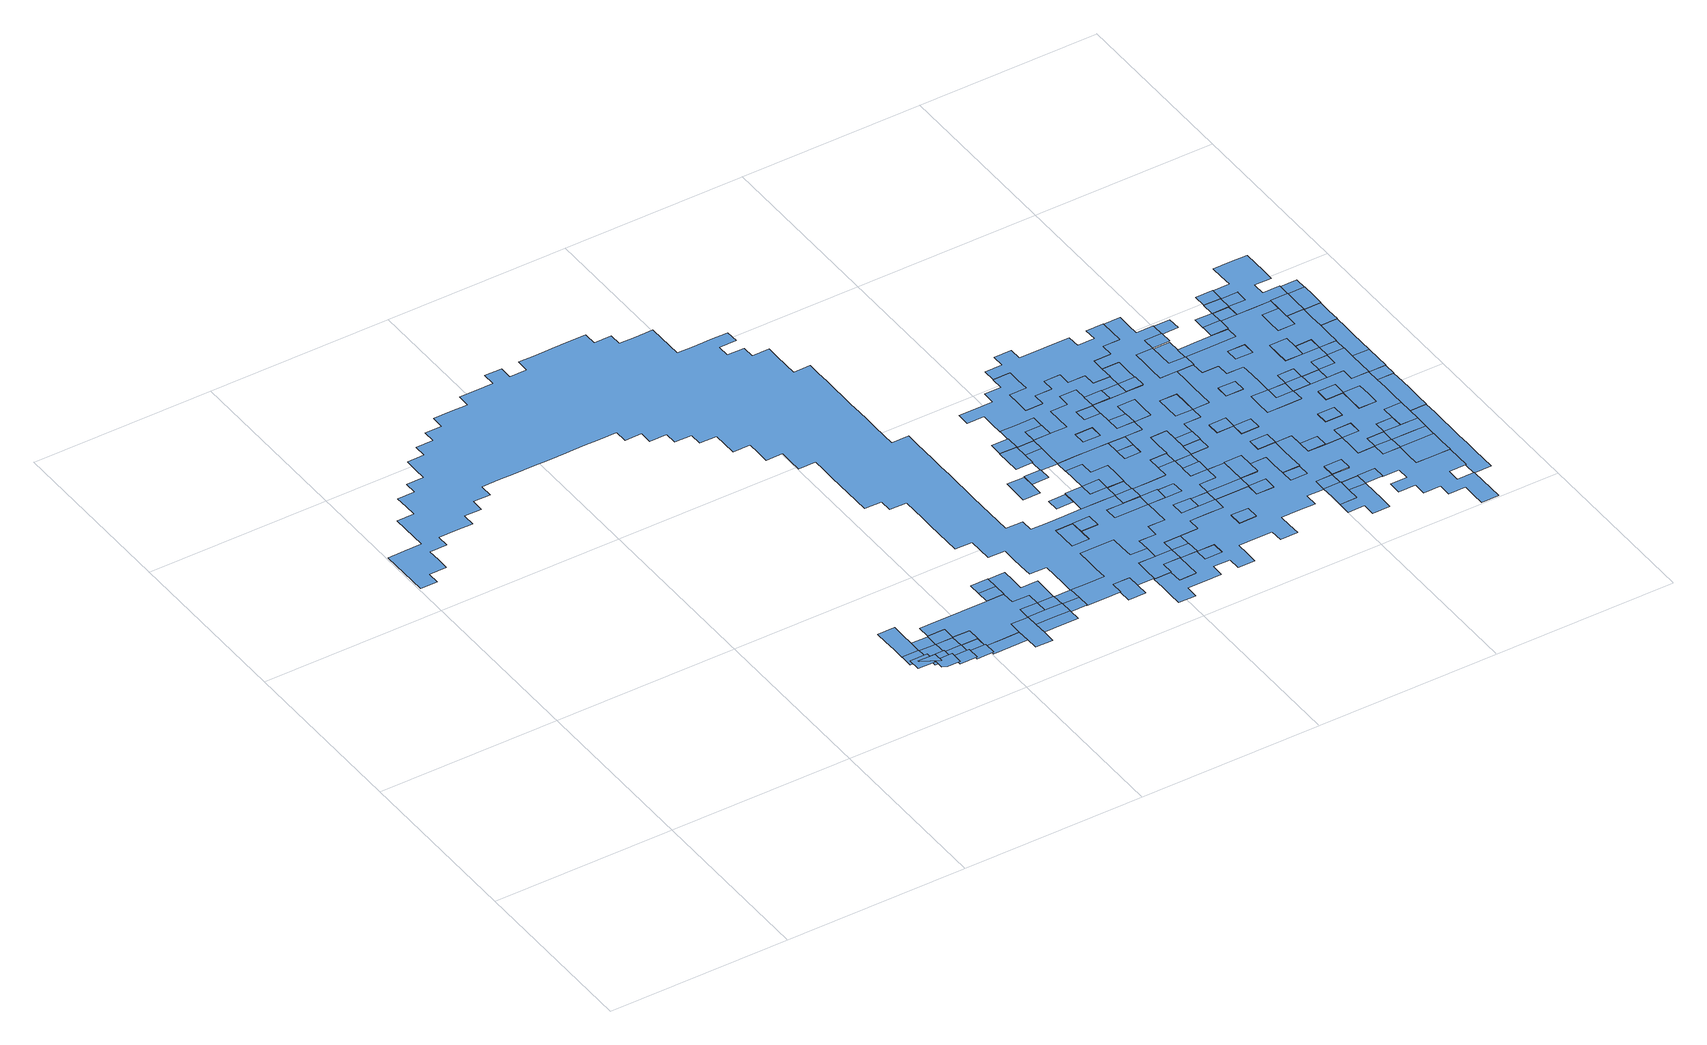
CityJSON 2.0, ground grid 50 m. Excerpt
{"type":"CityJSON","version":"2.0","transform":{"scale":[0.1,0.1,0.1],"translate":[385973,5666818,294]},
"CityObjects":{
"waterbody1":{"type":"WaterBody","attributes":{"Height":"299.1"},"geometry":[{"type":"MultiSurface","lod":"1","boundaries":[[[0,1,2,3]]]}]},
"waterbody2":{"type":"WaterBody","attributes":{"Height":"296.8"},"geometry":[{"type":"MultiSurface","lod":"1","boundaries":[[[4,5,6,7]]]}]},
"waterbody3":{"type":"WaterBody","attributes":{"Height":"295.6"},"geometry":[{"type":"MultiSurface","lod":"1","boundaries":[[[8,9,10,11]]]}]},
"waterbody4":{"type":"WaterBody","attributes":{"Height":"295.5"},"geometry":[{"type":"MultiSurface","lod":"1","boundaries":[[[12,13,14,15,16,17,18,19]]]}]},
"waterbody5":{"type":"WaterBody","attributes":{"Height":"297.2"},"geometry":[{"type":"MultiSurface","lod":"1","boundaries":[[[20,21,22,23,24]]]}]},
"waterbody6":{"type":"WaterBody","attributes":{"Height":"295.8"},"geometry":[{"type":"MultiSurface","lod":"1","boundaries":[[[25,26,27,28]]]}]},
"waterbody7":{"type":"WaterBody","attributes":{"Height":"295.4"},"geometry":[{"type":"MultiSurface","lod":"1","boundaries":[[[29,30,31,32]]]}]},
"waterbody8":{"type":"WaterBody","attributes":{"Height":"295.3"},"geometry":[{"type":"MultiSurface","lod":"1","boundaries":[[[33,34,35,36]]]}]},
"waterbody9":{"type":"WaterBody","attributes":{"Height":"296.4"},"geometry":[{"type":"MultiSurface","lod":"1","boundaries":[[[37,38,39,40]]]}]},
"waterbody10":{"type":"WaterBody","attributes":{"Height":"295.4"},"geometry":[{"type":"MultiSurface","lod":"1","boundaries":[[[31,41,42,43]]]}]},
"waterbody11":{"type":"WaterBody","attributes":{"Height":"295.3"},"geometry":[{"type":"MultiSurface","lod":"1","boundaries":[[[44,45,33,46]]]}]},
"waterbody12":{"type":"WaterBody","attributes":{"Height":"295.4"},"geometry":[{"type":"MultiSurface","lod":"1","boundaries":[[[47,48,49,32]]]}]},
"waterbody13":{"type":"WaterBody","attributes":{"Height":"295.9"},"geometry":[{"type":"MultiSurface","lod":"1","boundaries":[[[50,51,52,53]]]}]},
"waterbody14":{"type":"WaterBody","attributes":{"Height":"295.3"},"geometry":[{"type":"MultiSurface","lod":"1","boundaries":[[[54,55,44,56]]]}]},
"waterbody15":{"type":"WaterBody","attributes":{"Height":"295.4"},"geometry":[{"type":"MultiSurface","lod":"1","boundaries":[[[57,58,47,43]]]}]},
"waterbody16":{"type":"WaterBody","attributes":{"Height":"295.4"},"geometry":[{"type":"MultiSurface","lod":"1","boundaries":[[[59,60,61,62,63,64]]]}]},
"waterbody17":{"type":"WaterBody","attributes":{"Height":"295.2"},"geometry":[{"type":"MultiSurface","lod":"1","boundaries":[[[65,66,67,68,69,70,71,72,73,74,75,76,77,78,79,80,81,82,83,84,85,86,87,88,89,90,91,92,93,94,95,96,97,98,99,100,101,102,103,104,105,106,107,108,109,110,111,112,113,114,115,116,117,118,119,120,121,122,123,124,125,126,127,128,129,130,131,132,133,134,135,136,137,138,139,140,141,142,143,144,145,146,147,148,149,150,151,152,153,154,155,156,157,158,159,160,161,162,163,164,165,166,167,168,169,170,171,172,173,174,175,176,177,178,179,180,181,182,183,184,185,186,187,188,189,190,191,192,193,194,195,196,197,198,199,200,201,202,203,204,205,206,207,208,209,210,211,212,213,214,215,216,217,218,219,220,221,222,223,224,225,226,227,228,229,230,231,232,233,234,235,236,237,238],[239,240,241,242,243,244,245,246]]]}]},
"waterbody18":{"type":"WaterBody","attributes":{"Height":"295.5"},"geometry":[{"type":"MultiSurface","lod":"1","boundaries":[[[247,248,249,250,251,252,253,254,255,256,257,258,259,260,261,262,263,264,265,266]]]}]},
"waterbody19":{"type":"WaterBody","attributes":{"Height":"295.6"},"geometry":[{"type":"MultiSurface","lod":"1","boundaries":[[[267,268,269,270,271,272,273,274]]]}]},
"waterbody20":{"type":"WaterBody","attributes":{"Height":"295.6"},"geometry":[{"type":"MultiSurface","lod":"1","boundaries":[[[275,276,277,278]]]}]},
"waterbody21":{"type":"WaterBody","attributes":{"Height":"295.5"},"geometry":[{"type":"MultiSurface","lod":"1","boundaries":[[[279,280,281,282]]]}]},
"waterbody22":{"type":"WaterBody","attributes":{"Height":"295.6"},"geometry":[{"type":"MultiSurface","lod":"1","boundaries":[[[283,284,285,272]]]}]},
"waterbody23":{"type":"WaterBody","attributes":{"Height":"295.8"},"geometry":[{"type":"MultiSurface","lod":"1","boundaries":[[[286,287,288,289,290,291]]]}]},
"waterbody24":{"type":"WaterBody","attributes":{"Height":"295.7"},"geometry":[{"type":"MultiSurface","lod":"1","boundaries":[[[292,293,294,295,296,297]]]}]},
"waterbody25":{"type":"WaterBody","attributes":{"Height":"295.5"},"geometry":[{"type":"MultiSurface","lod":"1","boundaries":[[[298,299,254,300]]]}]},
"waterbody26":{"type":"WaterBody","attributes":{"Height":"295.4"},"geometry":[{"type":"MultiSurface","lod":"1","boundaries":[[[301,302,303,304,305,306,307,308,309,310,311,312]]]}]},
"waterbody27":{"type":"WaterBody","attributes":{"Height":"295.5"},"geometry":[{"type":"MultiSurface","lod":"1","boundaries":[[[313,314,298,315]]]}]},
"waterbody28":{"type":"WaterBody","attributes":{"Height":"295.4"},"geometry":[{"type":"MultiSurface","lod":"1","boundaries":[[[316,317,306,318]]]}]},
"waterbody29":{"type":"WaterBody","attributes":{"Height":"295.2"},"geometry":[{"type":"MultiSurface","lod":"1","boundaries":[[[319,320,321,322,323,324]]]}]},
"waterbody30":{"type":"WaterBody","attributes":{"Height":"295.3"},"geometry":[{"type":"MultiSurface","lod":"1","boundaries":[[[325,326,327,328,329,330,331,332,333,334,335,336,337,338,339,340,341,342,343,344,345,346]]]}]},
"waterbody31":{"type":"WaterBody","attributes":{"Height":"295.1"},"geometry":[{"type":"MultiSurface","lod":"1","boundaries":[[[347,348,349,350,351,352]]]}]},
"waterbody32":{"type":"WaterBody","attributes":{"Height":"295.3"},"geometry":[{"type":"MultiSurface","lod":"1","boundaries":[[[353,354,355,356]]]}]},
"waterbody33":{"type":"WaterBody","attributes":{"Height":"295.2"},"geometry":[{"type":"MultiSurface","lod":"1","boundaries":[[[357,358,359,360,361,362,363,364]]]}]},
"waterbody34":{"type":"WaterBody","attributes":{"Height":"295.2"},"geometry":[{"type":"MultiSurface","lod":"1","boundaries":[[[365,366,367,368,369,370]]]}]},
"waterbody35":{"type":"WaterBody","attributes":{"Height":"295.1"},"geometry":[{"type":"MultiSurface","lod":"1","boundaries":[[[371,372,373,374,375,376]]]}]},
"waterbody36":{"type":"WaterBody","attributes":{"Height":"295.0"},"geometry":[{"type":"MultiSurface","lod":"1","boundaries":[[[377,378,379,380]]]}]},
"waterbody37":{"type":"WaterBody","attributes":{"Height":"295.4"},"geometry":[{"type":"MultiSurface","lod":"1","boundaries":[[[381,382,383,384]]]}]},
"waterbody38":{"type":"WaterBody","attributes":{"Height":"295.1"},"geometry":[{"type":"MultiSurface","lod":"1","boundaries":[[[385,386,387,376]]]}]},
"waterbody39":{"type":"WaterBody","attributes":{"Height":"295.3"},"geometry":[{"type":"MultiSurface","lod":"1","boundaries":[[[388,389,390,391,392,393]]]}]},
"waterbody40":{"type":"WaterBody","attributes":{"Height":"294.9"},"geometry":[{"type":"MultiSurface","lod":"1","boundaries":[[[394,395,396,397]]]}]},
"waterbody41":{"type":"WaterBody","attributes":{"Height":"295.3"},"geometry":[{"type":"MultiSurface","lod":"1","boundaries":[[[398,399,400,401,402,403,404,405]]]}]},
"waterbody42":{"type":"WaterBody","attributes":{"Height":"295.4"},"geometry":[{"type":"MultiSurface","lod":"1","boundaries":[[[406,407,408,409]]]}]},
"waterbody43":{"type":"WaterBody","attributes":{"Height":"294.9"},"geometry":[{"type":"MultiSurface","lod":"1","boundaries":[[[410,411,412,413]]]}]},
"waterbody44":{"type":"WaterBody","attributes":{"Height":"295.1"},"geometry":[{"type":"MultiSurface","lod":"1","boundaries":[[[414,415,416,417,418,419]]]}]},
"waterbody45":{"type":"WaterBody","attributes":{"Height":"295.2"},"geometry":[{"type":"MultiSurface","lod":"1","boundaries":[[[420,421,422,423,424,425]]]}]},
"waterbody46":{"type":"WaterBody","attributes":{"Height":"295.4"},"geometry":[{"type":"MultiSurface","lod":"1","boundaries":[[[426,427,428,429]]]}]},
"waterbody47":{"type":"WaterBody","attributes":{"Height":"295.1"},"geometry":[{"type":"MultiSurface","lod":"1","boundaries":[[[430,431,432,433]]]}]},
"waterbody48":{"type":"WaterBody","attributes":{"Height":"295.3"},"geometry":[{"type":"MultiSurface","lod":"1","boundaries":[[[434,435,402,436]]]}]},
"waterbody49":{"type":"WaterBody","attributes":{"Height":"295.3"},"geometry":[{"type":"MultiSurface","lod":"1","boundaries":[[[437,403,438,439,440,441,442,443,444,405]]]}]},
"waterbody50":{"type":"WaterBody","attributes":{"Height":"295.1"},"geometry":[{"type":"MultiSurface","lod":"1","boundaries":[[[445,446,447,448]]]}]},
"waterbody51":{"type":"WaterBody","attributes":{"Height":"295.3"},"geometry":[{"type":"MultiSurface","lod":"1","boundaries":[[[449,450,451,452,453,454,455,393]]]}]},
"waterbody52":{"type":"WaterBody","attributes":{"Height":"295.2"},"geometry":[{"type":"MultiSurface","lod":"1","boundaries":[[[456,457,458,163]]]}]},
"waterbody53":{"type":"WaterBody","attributes":{"Height":"295.1"},"geometry":[{"type":"MultiSurface","lod":"1","boundaries":[[[459,460,461,462,463,464,465,387,466,467,468,469,470,471,472,473,474,475,476,477,478,479,480,481,482,483,484,485,486,445,414,487,488,489,490,419]]]}]},
"waterbody54":{"type":"WaterBody","attributes":{"Height":"295.4"},"geometry":[{"type":"MultiSurface","lod":"1","boundaries":[[[491,492,493,494]]]}]},
"waterbody55":{"type":"WaterBody","attributes":{"Height":"295.2"},"geometry":[{"type":"MultiSurface","lod":"1","boundaries":[[[495,496,497,498]]]}]},
"waterbody56":{"type":"WaterBody","attributes":{"Height":"295.0"},"geometry":[{"type":"MultiSurface","lod":"1","boundaries":[[[499,500,501,502]]]}]},
"waterbody57":{"type":"WaterBody","attributes":{"Height":"295.0"},"geometry":[{"type":"MultiSurface","lod":"1","boundaries":[[[503,504,505,506]]]}]},
"waterbody58":{"type":"WaterBody","attributes":{"Height":"295.2"},"geometry":[{"type":"MultiSurface","lod":"1","boundaries":[[[507,508,509,510]]]}]},
"waterbody59":{"type":"WaterBody","attributes":{"Height":"295.1"},"geometry":[{"type":"MultiSurface","lod":"1","boundaries":[[[511,512,513,514]]]}]},
"waterbody60":{"type":"WaterBody","attributes":{"Height":"295.3"},"geometry":[{"type":"MultiSurface","lod":"1","boundaries":[[[515,516,517,518,519,520,521,522,523,524,525,526,527,528,449,529,530,531,532,533,534,535,536,537],[538,539,540,541]]]}]},
"waterbody61":{"type":"WaterBody","attributes":{"Height":"295.0"},"geometry":[{"type":"MultiSurface","lod":"1","boundaries":[[[542,543,544,545]]]}]},
"waterbody62":{"type":"WaterBody","attributes":{"Height":"295.1"},"geometry":[{"type":"MultiSurface","lod":"1","boundaries":[[[546,547,548,549]]]}]},
"waterbody63":{"type":"WaterBody","attributes":{"Height":"295.2"},"geometry":[{"type":"MultiSurface","lod":"1","boundaries":[[[550,551,552,553,554,555,556,557,558,559,560,561,562,563,564,565,566,567,568,569,570,571,572,573,574,575,576,577,578,579,580,581,582,583,584,585,586,587]]]}]},
"waterbody64":{"type":"WaterBody","attributes":{"Height":"295.0"},"geometry":[{"type":"MultiSurface","lod":"1","boundaries":[[[588,589,590,591]]]}]},
"waterbody65":{"type":"WaterBody","attributes":{"Height":"295.1"},"geometry":[{"type":"MultiSurface","lod":"1","boundaries":[[[592,593,594,595,477,472]]]}]},
"waterbody66":{"type":"WaterBody","attributes":{"Height":"295.1"},"geometry":[{"type":"MultiSurface","lod":"1","boundaries":[[[596,597,598,599]]]}]},
"waterbody67":{"type":"WaterBody","attributes":{"Height":"295.2"},"geometry":[{"type":"MultiSurface","lod":"1","boundaries":[[[600,601,602,603]]]}]},
"waterbody68":{"type":"WaterBody","attributes":{"Height":"295.0"},"geometry":[{"type":"MultiSurface","lod":"1","boundaries":[[[604,605,606,607,608,503,609,610]]]}]},
"waterbody69":{"type":"WaterBody","attributes":{"Height":"295.0"},"geometry":[{"type":"MultiSurface","lod":"1","boundaries":[[[611,612,588,613]]]}]},
"waterbody70":{"type":"WaterBody","attributes":{"Height":"295.4"},"geometry":[{"type":"MultiSurface","lod":"1","boundaries":[[[614,615,616,617]]]}]},
"waterbody71":{"type":"WaterBody","attributes":{"Height":"295.1"},"geometry":[{"type":"MultiSurface","lod":"1","boundaries":[[[618,619,620,621,622,623,483,624]]]}]},
"waterbody72":{"type":"WaterBody","attributes":{"Height":"295.0"},"geometry":[{"type":"MultiSurface","lod":"1","boundaries":[[[625,626,627,628,629,630,631,632,633,634,635,636,637,638,639,640,641,642,643,644,645,646,647,648,649,650,651,652,653,654,655,656,657,658,659,660,661,662,663,664,665,666,667,668,669,670,671,672,673,674,675,676,677,678,679,680,681,682,683,684,685,686,687,688,689,690,691,692,693,694,695,696,697,698,699,700,701,702,703,610,704,705,506,706,707,708,709,710,711,712],[713,714,715,655],[716,717,718,712],[719,720,721,704],[722,723,724,725]]]}]},
"waterbody73":{"type":"WaterBody","attributes":{"Height":"295.1"},"geometry":[{"type":"MultiSurface","lod":"1","boundaries":[[[726,727,593,728]]]}]},
"waterbody74":{"type":"WaterBody","attributes":{"Height":"295.4"},"geometry":[{"type":"MultiSurface","lod":"1","boundaries":[[[729,730,731,732]]]}]},
"waterbody75":{"type":"WaterBody","attributes":{"Height":"295.2"},"geometry":[{"type":"MultiSurface","lod":"1","boundaries":[[[733,734,735,736,737,738,739,740,741,742,743,744,745,746,747,748,749,750,751,752,753,754,755,756,757,758,759,760,761,762,763,764,765,766,425,767,768,769,770,771,772,773,774,775,776,777,778,779,780,781,782,783,784,785,786,787,788,789,790,791,792,793,794,795,796,797,798,799],[800,801,802,803,804,786]]]}]},
"waterbody76":{"type":"WaterBody","attributes":{"Height":"295.2"},"geometry":[{"type":"MultiSurface","lod":"1","boundaries":[[[805,806,807,808]]]}]},
"waterbody77":{"type":"WaterBody","attributes":{"Height":"295.3"},"geometry":[{"type":"MultiSurface","lod":"1","boundaries":[[[809,810,811,812,813,537]]]}]},
"waterbody78":{"type":"WaterBody","attributes":{"Height":"295.3"},"geometry":[{"type":"MultiSurface","lod":"1","boundaries":[[[814,815,816,817]]]}]},
"waterbody79":{"type":"WaterBody","attributes":{"Height":"295.2"},"geometry":[{"type":"MultiSurface","lod":"1","boundaries":[[[818,819,820,821,822,823]]]}]},
"waterbody80":{"type":"WaterBody","attributes":{"Height":"295.3"},"geometry":[{"type":"MultiSurface","lod":"1","boundaries":[[[824,825,826,827,828,829,830,831,832,833,834,835,836,837,838,839,840,841,842,843,844,845,846,847,848,849,850,851,852,853,854,855,856,857]]]}]},
"waterbody81":{"type":"WaterBody","attributes":{"Height":"295.3"},"geometry":[{"type":"MultiSurface","lod":"1","boundaries":[[[858,859,860,861]]]}]},
"waterbody82":{"type":"WaterBody","attributes":{"Height":"294.9"},"geometry":[{"type":"MultiSurface","lod":"1","boundaries":[[[862,863,864,865]]]}]},
"waterbody83":{"type":"WaterBody","attributes":{"Height":"295.4"},"geometry":[{"type":"MultiSurface","lod":"1","boundaries":[[[866,867,868,869]]]}]},
"waterbody84":{"type":"WaterBody","attributes":{"Height":"295.1"},"geometry":[{"type":"MultiSurface","lod":"1","boundaries":[[[870,871,872,873,874,875]]]}]},
"waterbody85":{"type":"WaterBody","attributes":{"Height":"295.1"},"geometry":[{"type":"MultiSurface","lod":"1","boundaries":[[[876,877,878,879,880,881]]]}]},
"waterbody86":{"type":"WaterBody","attributes":{"Height":"295.0"},"geometry":[{"type":"MultiSurface","lod":"1","boundaries":[[[882,883,884,885,886,887,888,889,890,891]]]}]},
"waterbody87":{"type":"WaterBody","attributes":{"Height":"295.1"},"geometry":[{"type":"MultiSurface","lod":"1","boundaries":[[[892,893,894,895,896,897]]]}]},
"waterbody88":{"type":"WaterBody","attributes":{"Height":"295.2"},"geometry":[{"type":"MultiSurface","lod":"1","boundaries":[[[898,899,900,901]]]}]},
"waterbody89":{"type":"WaterBody","attributes":{"Height":"294.9"},"geometry":[{"type":"MultiSurface","lod":"1","boundaries":[[[902,903,904,905]]]}]},
"waterbody90":{"type":"WaterBody","attributes":{"Height":"295.2"},"geometry":[{"type":"MultiSurface","lod":"1","boundaries":[[[906,907,908,909]]]}]},
"waterbody91":{"type":"WaterBody","attributes":{"Height":"295.2"},"geometry":[{"type":"MultiSurface","lod":"1","boundaries":[[[910,911,898,912]]]}]},
"waterbody92":{"type":"WaterBody","attributes":{"Height":"294.9"},"geometry":[{"type":"MultiSurface","lod":"1","boundaries":[[[913,914,902,915]]]}]},
"waterbody93":{"type":"WaterBody","attributes":{"Height":"295.2"},"geometry":[{"type":"MultiSurface","lod":"1","boundaries":[[[916,917,918,919]]]}]},
"waterbody94":{"type":"WaterBody","attributes":{"Height":"295.1"},"geometry":[{"type":"MultiSurface","lod":"1","boundaries":[[[920,921,922,923]]]}]},
"waterbody95":{"type":"WaterBody","attributes":{"Height":"295.2"},"geometry":[{"type":"MultiSurface","lod":"1","boundaries":[[[924,925,926,927]]]}]},
"waterbody96":{"type":"WaterBody","attributes":{"Height":"295.3"},"geometry":[{"type":"MultiSurface","lod":"1","boundaries":[[[928,929,930,931,932,933,934,935,936,937]]]}]},
"waterbody97":{"type":"WaterBody","attributes":{"Height":"295.2"},"geometry":[{"type":"MultiSurface","lod":"1","boundaries":[[[938,939,940,941]]]}]},
"waterbody98":{"type":"WaterBody","attributes":{"Height":"295.0"},"geometry":[{"type":"MultiSurface","lod":"1","boundaries":[[[942,943,944,945,946,947]]]}]},
"waterbody99":{"type":"WaterBody","attributes":{"Height":"295.1"},"geometry":[{"type":"MultiSurface","lod":"1","boundaries":[[[948,949,950,951,952,953,954,955,956,957,958,959,960,961,962,963,964,965,966,967,968,969,970,971,972,973,974,975,976,977,978,979,980,981,982,983,881,984,985,986,987,988,624,989,480,990,991,992,993,994,995,996,997,998,999,1000,1001,1002,1003,1004],[1005,1006,1007,1008],[1009,1010,1011,1012],[1013,1014,1015,1004],[1016,1017,1018,999],[1019,1020,1021,1022],[1023,1024,1025,1008],[1026,1027,1028,1029],[1030,1031,1032,1033,1034,1012]]]}]},
"waterbody100":{"type":"WaterBody","attributes":{"Height":"295.4"},"geometry":[{"type":"MultiSurface","lod":"1","boundaries":[[[1035,1036,1037,1038]]]}]},
"waterbody101":{"type":"WaterBody","attributes":{"Height":"295.2"},"geometry":[{"type":"MultiSurface","lod":"1","boundaries":[[[1039,1040,1041,1042,1043,1044,1045,1046]]]}]},
"waterbody102":{"type":"WaterBody","attributes":{"Height":"295.0"},"geometry":[{"type":"MultiSurface","lod":"1","boundaries":[[[1047,1048,1049,688]]]}]},
"waterbody103":{"type":"WaterBody","attributes":{"Height":"295.1"},"geometry":[{"type":"MultiSurface","lod":"1","boundaries":[[[1050,965,1051,971]]]}]},
"waterbody104":{"type":"WaterBody","attributes":{"Height":"295.1"},"geometry":[{"type":"MultiSurface","lod":"1","boundaries":[[[1052,950,1053,1054]]]}]},
"waterbody105":{"type":"WaterBody","attributes":{"Height":"295.2"},"geometry":[{"type":"MultiSurface","lod":"1","boundaries":[[[1055,1056,1057,1058]]]}]},
"waterbody106":{"type":"WaterBody","attributes":{"Height":"295.1"},"geometry":[{"type":"MultiSurface","lod":"1","boundaries":[[[1059,1060,1061,1062]]]}]},
"waterbody107":{"type":"WaterBody","attributes":{"Height":"295.0"},"geometry":[{"type":"MultiSurface","lod":"1","boundaries":[[[1063,685,1064,1065]]]}]},
"waterbody108":{"type":"WaterBody","attributes":{"Height":"295.1"},"geometry":[{"type":"MultiSurface","lod":"1","boundaries":[[[1066,1067,1068,1069,1070,1071,1072,1073]]]}]},
"waterbody109":{"type":"WaterBody","attributes":{"Height":"295.2"},"geometry":[{"type":"MultiSurface","lod":"1","boundaries":[[[1074,1075,1076,1046]]]}]},
"waterbody110":{"type":"WaterBody","attributes":{"Height":"295.1"},"geometry":[{"type":"MultiSurface","lod":"1","boundaries":[[[1077,1078,1079,1080]]]}]},
"waterbody111":{"type":"WaterBody","attributes":{"Height":"295.1"},"geometry":[{"type":"MultiSurface","lod":"1","boundaries":[[[1081,1082,1083,1084,1085,1086,1054,1087]]]}]},
"waterbody112":{"type":"WaterBody","attributes":{"Height":"295.1"},"geometry":[{"type":"MultiSurface","lod":"1","boundaries":[[[1088,1089,1090,1051]]]}]},
"waterbody113":{"type":"WaterBody","attributes":{"Height":"295.0"},"geometry":[{"type":"MultiSurface","lod":"1","boundaries":[[[1091,1092,1093,1065]]]}]},
"waterbody114":{"type":"WaterBody","attributes":{"Height":"295.0"},"geometry":[{"type":"MultiSurface","lod":"1","boundaries":[[[1094,1095,1096,1064,683,1097]]]}]},
"waterbody115":{"type":"WaterBody","attributes":{"Height":"295.3"},"geometry":[{"type":"MultiSurface","lod":"1","boundaries":[[[1098,1099,1100,1101]]]}]},
"waterbody116":{"type":"WaterBody","attributes":{"Height":"295.1"},"geometry":[{"type":"MultiSurface","lod":"1","boundaries":[[[1102,1103,1104,952,1052,1105]]]}]},
"waterbody117":{"type":"WaterBody","attributes":{"Height":"295.4"},"geometry":[{"type":"MultiSurface","lod":"1","boundaries":[[[1106,1107,1108,1109]]]}]},
"waterbody118":{"type":"WaterBody","attributes":{"Height":"295.3"},"geometry":[{"type":"MultiSurface","lod":"1","boundaries":[[[1110,1111,1112,1113]]]}]},
"waterbody119":{"type":"WaterBody","attributes":{"Height":"295.2"},"geometry":[{"type":"MultiSurface","lod":"1","boundaries":[[[1114,1115,1116,1117,1118,1119,1120,1121,1122,1123,1124,1125,1126,1127,1128,1129,1130,1131,1132,1133,1134,1135,1136,1137,1138,1139,1140,1040,1076,1141,1142,1075,1143,1144,1145,1146],[1147,1148,1149,1150],[1151,1152,1153,1154,1155,1156,1157,1146]]]}]},
"waterbody120":{"type":"WaterBody","attributes":{"Height":"295.0"},"geometry":[{"type":"MultiSurface","lod":"1","boundaries":[[[1158,1159,1160,1161]]]}]},
"waterbody121":{"type":"WaterBody","attributes":{"Height":"295.2"},"geometry":[{"type":"MultiSurface","lod":"1","boundaries":[[[1162,1163,1164,1165,1166,1167]]]}]},
"waterbody122":{"type":"WaterBody","attributes":{"Height":"295.2"},"geometry":[{"type":"MultiSurface","lod":"1","boundaries":[[[1168,1169,1170,1171,1172,1173]]]}]},
"waterbody123":{"type":"WaterBody","attributes":{"Height":"294.8"},"geometry":[{"type":"MultiSurface","lod":"1","boundaries":[[[1174,1175,1176,1177,1178,1179,1180,1181,1182,1183,1184,1185,1186,1187,1188,1189,1190,1191]]]}]},
"waterbody124":{"type":"WaterBody","attributes":{"Height":"295.3"},"geometry":[{"type":"MultiSurface","lod":"1","boundaries":[[[1192,1193,1194,1195,1196,1197]]]}]},
"waterbody125":{"type":"WaterBody","attributes":{"Height":"295.1"},"geometry":[{"type":"MultiSurface","lod":"1","boundaries":[[[1198,1199,1200,1201]]]}]},
"waterbody126":{"type":"WaterBody","attributes":{"Height":"295.3"},"geometry":[{"type":"MultiSurface","lod":"1","boundaries":[[[1202,1203,1204,1113]]]}]},
"waterbody127":{"type":"WaterBody","attributes":{"Height":"295.1"},"geometry":[{"type":"MultiSurface","lod":"1","boundaries":[[[1205,1206,1207,1208]]]}]},
"waterbody128":{"type":"WaterBody","attributes":{"Height":"295.4"},"geometry":[{"type":"MultiSurface","lod":"1","boundaries":[[[1209,1210,1211,1212]]]}]},
"waterbody129":{"type":"WaterBody","attributes":{"Height":"295.2"},"geometry":[{"type":"MultiSurface","lod":"1","boundaries":[[[1143,1213,1214,1215,1216,1217,1218,1219,1145,1220]]]}]},
"waterbody130":{"type":"WaterBody","attributes":{"Height":"295.1"},"geometry":[{"type":"MultiSurface","lod":"1","boundaries":[[[1221,1222,1223,1224]]]}]},
"waterbody131":{"type":"WaterBody","attributes":{"Height":"294.9"},"geometry":[{"type":"MultiSurface","lod":"1","boundaries":[[[1225,1226,1227,1228,1229,1230,1231,1232,1233,1234]]]}]},
"waterbody132":{"type":"WaterBody","attributes":{"Height":"295.2"},"geometry":[{"type":"MultiSurface","lod":"1","boundaries":[[[1235,1236,1237,1238]]]}]},
"waterbody133":{"type":"WaterBody","attributes":{"Height":"295.3"},"geometry":[{"type":"MultiSurface","lod":"1","boundaries":[[[1239,1240,1241,1242,1243,1244]]]}]},
"waterbody134":{"type":"WaterBody","attributes":{"Height":"295.1"},"geometry":[{"type":"MultiSurface","lod":"1","boundaries":[[[1245,1246,1221,1208]]]}]},
"waterbody135":{"type":"WaterBody","attributes":{"Height":"295.0"},"geometry":[{"type":"MultiSurface","lod":"1","boundaries":[[[1247,1248,1249,1250]]]}]},
"waterbody136":{"type":"WaterBody","attributes":{"Height":"295.1"},"geometry":[{"type":"MultiSurface","lod":"1","boundaries":[[[1251,1252,1253,1254,1255,960]]]}]},
"waterbody137":{"type":"WaterBody","attributes":{"Height":"295.3"},"geometry":[{"type":"MultiSurface","lod":"1","boundaries":[[[1256,1257,1258,1259,1260,1261,1262,1263,1264,1265,1266,1267,1268,1269,1270,1271,1203,1272,1273,1202]]]}]},
"waterbody138":{"type":"WaterBody","attributes":{"Height":"295.0"},"geometry":[{"type":"MultiSurface","lod":"1","boundaries":[[[1274,1275,1276,1277,1278,1279,1280,1281,1282,1283]]]}]},
"waterbody139":{"type":"WaterBody","attributes":{"Height":"295.4"},"geometry":[{"type":"MultiSurface","lod":"1","boundaries":[[[1284,1285,1286,1287,1288,1289]]]}]},
"waterbody140":{"type":"WaterBody","attributes":{"Height":"295.1"},"geometry":[{"type":"MultiSurface","lod":"1","boundaries":[[[1290,1291,1292,1293,1294,1295]]]}]},
"waterbody141":{"type":"WaterBody","attributes":{"Height":"295.3"},"geometry":[{"type":"MultiSurface","lod":"1","boundaries":[[[1296,1297,1298,1299,1259,1300]]]}]},
"waterbody142":{"type":"WaterBody","attributes":{"Height":"295.1"},"geometry":[{"type":"MultiSurface","lod":"1","boundaries":[[[1301,1302,1303,1304]]]}]}
},
"vertices":[
[858,149,51],[858,178,51],[811,178,51],[811,175,51],
[858,178,28],[858,213,28],[811,213,28],[811,178,28],
[858,213,16],[858,248,16],[811,248,16],[811,213,16],
[811,248,15],[858,248,15],[858,284,15],[858,319,15],[858,354,15],[811,354,15],[811,319,15],[811,284,15],
[906,143,32],[906,178,32],[858,178,32],[858,149,32],[871,143,32],
[906,178,18],[906,213,18],[858,213,18],[858,178,18],
[858,248,14],[858,213,14],[906,213,14],[906,248,14],
[906,248,13],[906,284,13],[858,284,13],[858,248,13],
[954,143,24],[954,178,24],[906,178,24],[906,143,24],
[906,178,14],[954,178,14],[954,213,14],
[954,213,13],[954,248,13],[906,213,13],
[954,248,14],[954,284,14],[906,284,14],
[1001,143,19],[1001,178,19],[954,178,19],[954,143,19],
[1001,178,13],[1001,213,13],[954,178,13],
[1001,213,14],[1001,248,14],
[1096,143,14],[1096,178,14],[1049,178,14],[1001,178,14],[1001,143,14],[1049,143,14],
[240,1516,12],[240,1480,12],[240,1445,12],[192,1445,12],[192,1410,12],[144,1410,12],[144,1375,12],[144,1340,12],[97,1340,12],[97,1304,12],[97,1269,12],[97,1234,12],[49,1234,12],[2,1234,12],[2,1199,12],[2,1164,12],[2,1128,12],[2,1093,12],[49,1093,12],[49,1128,12],[97,1128,12],[97,1164,12],[97,1199,12],[144,1199,12],[144,1234,12],[192,1234,12],[240,1234,12],[240,1269,12],[287,1269,12],[287,1304,12],[335,1304,12],[335,1340,12],[382,1340,12],[430,1340,12],[478,1340,12],[525,1340,12],[573,1340,12],[620,1340,12],[668,1340,12],[716,1340,12],[716,1304,12],[763,1304,12],[763,1269,12],[811,1269,12],[811,1234,12],[858,1234,12],[858,1199,12],[906,1199,12],[906,1164,12],[906,1128,12],[954,1128,12],[954,1093,12],[954,1058,12],[1001,1058,12],[1001,1023,12],[1001,988,12],[1049,988,12],[1049,952,12],[1049,917,12],[1049,882,12],[1049,847,12],[1049,812,12],[1049,776,12],[1096,776,12],[1096,741,12],[1144,741,12],[1144,706,12],[1144,671,12],[1144,636,12],[1144,600,12],[1144,565,12],[1144,530,12],[1192,530,12],[1192,495,12],[1192,460,12],[1239,460,12],[1239,424,12],[1239,389,12],[1239,354,12],[1287,354,12],[1287,319,12],[1287,284,12],[1287,248,12],[1334,248,12],[1382,248,12],[1382,284,12],[1382,319,12],[1382,354,12],[1430,354,12],[1477,354,12],[1477,319,12],[1477,284,12],[1525,284,12],[1525,319,12],[1572,319,12],[1572,354,12],[1620,354,12],[1620,389,12],[1620,424,12],[1572,424,12],[1525,424,12],[1525,460,12],[1572,460,12],[1572,495,12],[1525,495,12],[1477,495,12],[1430,495,12],[1382,495,12],[1334,495,12],[1334,530,12],[1287,530,12],[1287,565,12],[1287,600,12],[1287,636,12],[1287,671,12],[1287,706,12],[1287,741,12],[1287,776,12],[1287,812,12],[1287,847,12],[1287,882,12],[1287,917,12],[1287,952,12],[1239,952,12],[1239,988,12],[1239,1023,12],[1239,1058,12],[1239,1093,12],[1239,1128,12],[1239,1164,12],[1239,1199,12],[1239,1234,12],[1239,1269,12],[1239,1304,12],[1192,1304,12],[1192,1340,12],[1192,1375,12],[1192,1410,12],[1144,1410,12],[1144,1445,12],[1096,1445,12],[1096,1480,12],[1144,1480,12],[1144,1516,12],[1096,1516,12],[1049,1516,12],[1001,1516,12],[1001,1551,12],[1001,1586,12],[1001,1621,12],[954,1621,12],[906,1621,12],[906,1656,12],[858,1656,12],[858,1692,12],[811,1692,12],[763,1692,12],[716,1692,12],[668,1692,12],[668,1656,12],[620,1656,12],[620,1692,12],[573,1692,12],[573,1656,12],[525,1656,12],[478,1656,12],[478,1621,12],[430,1621,12],[382,1621,12],[382,1586,12],[335,1586,12],[335,1551,12],[287,1551,12],[287,1516,12],[1382,424,12],[1382,460,12],[1430,460,12],[1477,460,12],[1477,424,12],[1430,424,12],[1430,389,12],[1382,389,12],
[1001,213,15],[1001,178,15],[1049,178,15],[1096,178,15],[1096,213,15],[1144,213,15],[1144,248,15],[1192,248,15],[1192,284,15],[1144,284,15],[1144,319,15],[1096,319,15],[1049,319,15],[1001,319,15],[954,319,15],[906,319,15],[906,284,15],[954,284,15],[954,248,15],[1001,248,15],
[1096,143,16],[1096,108,16],[1144,108,16],[1144,143,16],[1144,178,16],[1144,213,16],[1096,213,16],[1096,178,16],
[1144,319,16],[1144,354,16],[1096,354,16],[1096,319,16],
[1144,354,15],[1144,389,15],[1096,389,15],[1096,354,15],
[1192,213,16],[1192,248,16],[1144,248,16],
[1239,143,18],[1239,178,18],[1192,178,18],[1144,178,18],[1144,143,18],[1192,143,18],
[1239,178,17],[1239,213,17],[1192,213,17],[1144,213,17],[1144,178,17],[1192,178,17],
[1239,213,15],[1239,248,15],[1192,213,15],
[1144,354,14],[1144,319,14],[1144,284,14],[1192,284,14],[1192,248,14],[1239,248,14],[1239,284,14],[1239,319,14],[1192,319,14],[1192,354,14],[1192,389,14],[1144,389,14],
[1287,178,15],[1287,213,15],[1239,178,15],
[1287,213,14],[1287,248,14],[1239,213,14],
[1382,143,12],[1430,143,12],[1430,178,12],[1430,213,12],[1382,213,12],[1382,178,12],
[1287,213,13],[1287,178,13],[1334,178,13],[1382,178,13],[1382,213,13],[1430,213,13],[1430,178,13],[1477,178,13],[1477,213,13],[1477,248,13],[1525,248,13],[1525,284,13],[1477,284,13],[1477,319,13],[1477,354,13],[1430,354,13],[1382,354,13],[1382,319,13],[1382,284,13],[1382,248,13],[1334,248,13],[1287,248,13],
[1382,389,11],[1430,389,11],[1430,424,11],[1430,460,11],[1382,460,11],[1382,424,11],
[1477,424,13],[1477,460,13],[1430,460,13],[1430,424,13],
[1572,213,12],[1572,248,12],[1525,248,12],[1477,248,12],[1477,213,12],[1477,178,12],[1525,178,12],[1525,213,12],
[1382,600,12],[1430,600,12],[1430,636,12],[1430,671,12],[1382,671,12],[1382,636,12],
[1525,213,11],[1525,178,11],[1525,143,11],[1572,143,11],[1572,178,11],[1572,213,11],
[1477,530,10],[1477,565,10],[1430,565,10],[1430,530,10],
[1477,636,14],[1477,671,14],[1430,671,14],[1430,636,14],
[1620,213,11],[1620,248,11],[1572,248,11],
[1430,776,13],[1430,741,13],[1430,706,13],[1477,706,13],[1477,741,13],[1477,776,13],
[1620,248,9],[1620,284,9],[1572,284,9],[1572,248,9],
[1477,565,13],[1477,530,13],[1477,495,13],[1525,495,13],[1572,495,13],[1572,530,13],[1525,530,13],[1525,565,13],
[1477,776,14],[1477,812,14],[1430,812,14],[1430,776,14],
[1668,178,9],[1668,213,9],[1620,213,9],[1620,178,9],
[1620,460,11],[1572,460,11],[1525,460,11],[1525,424,11],[1572,424,11],[1620,424,11],
[1525,706,12],[1525,741,12],[1477,741,12],[1477,706,12],[1477,671,12],[1525,671,12],
[1572,530,14],[1572,565,14],[1525,565,14],[1525,530,14],
[1525,741,11],[1525,776,11],[1477,776,11],[1477,741,11],
[1620,460,13],[1620,495,13],[1572,460,13],
[1572,565,13],[1620,530,13],[1620,565,13],[1620,600,13],[1572,600,13],[1572,636,13],[1525,636,13],[1525,600,13],
[1620,495,11],[1620,530,11],[1572,530,11],[1572,495,11],
[1525,776,13],[1525,812,13],[1572,812,13],[1572,847,13],[1525,847,13],[1477,847,13],[1477,812,13],
[1668,424,12],[1668,460,12],[1620,460,12],
[1620,389,11],[1620,354,11],[1572,354,11],[1572,319,11],[1525,319,11],[1525,284,11],[1525,248,11],[1572,284,11],[1620,284,11],[1668,284,11],[1668,319,11],[1715,319,11],[1763,319,11],[1763,354,11],[1715,354,11],[1668,354,11],[1668,389,11],[1715,389,11],[1763,389,11],[1763,424,11],[1810,424,11],[1810,460,11],[1763,460,11],[1763,495,11],[1763,530,11],[1715,530,11],[1715,495,11],[1668,495,11],[1668,460,11],[1715,460,11],[1715,424,11],[1668,424,11],
[1572,776,14],[1572,812,14],[1525,812,14],[1525,776,14],
[1715,354,12],[1715,389,12],[1668,389,12],[1668,354,12],
[1715,424,10],[1715,460,10],[1668,460,10],[1668,424,10],
[1763,389,10],[1715,389,10],[1715,354,10],[1763,354,10],
[1668,706,12],[1668,741,12],[1620,741,12],[1620,706,12],
[1810,248,11],[1810,284,11],[1763,284,11],[1763,248,11],
[1715,706,13],[1715,741,13],[1715,776,13],[1668,776,13],[1668,812,13],[1715,812,13],[1715,847,13],[1715,882,13],[1668,882,13],[1668,847,13],[1620,847,13],[1620,812,13],[1620,776,13],[1572,776,13],[1525,741,13],[1525,706,13],[1525,671,13],[1572,671,13],[1620,671,13],[1668,671,13],[1715,671,13],[1763,671,13],[1763,706,13],[1620,741,13],[1668,741,13],[1668,706,13],[1620,706,13],
[1715,600,10],[1715,636,10],[1668,636,10],[1668,600,10],
[1715,636,11],[1715,671,11],[1668,671,11],[1668,636,11],
[1715,847,12],[1763,847,12],[1810,847,12],[1810,882,12],[1763,882,12],[1763,917,12],[1715,917,12],[1715,952,12],[1668,952,12],[1668,917,12],[1620,917,12],[1620,882,12],[1572,882,12],[1572,917,12],[1572,952,12],[1620,952,12],[1620,988,12],[1620,1023,12],[1572,1023,12],[1572,988,12],[1525,988,12],[1525,952,12],[1477,952,12],[1430,952,12],[1430,917,12],[1477,917,12],[1477,882,12],[1477,847,12],[1525,847,12],[1572,847,12],[1572,812,12],[1572,776,12],[1620,776,12],[1620,812,12],[1620,847,12],[1668,847,12],[1668,882,12],[1715,882,12],
[1763,530,10],[1763,565,10],[1715,565,10],[1715,530,10],
[1810,354,11],[1858,354,11],[1858,389,11],[1810,389,11],
[1715,776,11],[1715,812,11],[1668,812,11],[1668,776,11],
[1810,460,12],[1810,495,12],[1763,495,12],[1763,460,12],
[1858,424,10],[1858,460,10],[1810,460,10],[1810,424,10],[1763,424,10],[1810,389,10],[1858,389,10],
[1810,495,10],[1810,530,10],[1763,495,10],
[1763,706,14],[1763,741,14],[1715,741,14],[1715,706,14],
[1810,565,11],[1810,600,11],[1810,636,11],[1763,636,11],[1763,600,11],[1763,565,11],[1810,530,11],
[1572,213,10],[1572,178,10],[1572,143,10],[1525,143,10],[1525,178,10],[1477,178,10],[1477,143,10],[1477,108,10],[1477,72,10],[1525,72,10],[1525,108,10],[1572,108,10],[1620,108,10],[1620,143,10],[1668,143,10],[1668,108,10],[1715,108,10],[1715,143,10],[1715,178,10],[1763,178,10],[1810,178,10],[1810,143,10],[1858,143,10],[1858,178,10],[1858,213,10],[1906,213,10],[1953,213,10],[1953,248,10],[2001,248,10],[2001,284,10],[2048,284,10],[2048,248,10],[2096,248,10],[2144,248,10],[2144,213,10],[2191,213,10],[2191,178,10],[2144,178,10],[2144,143,10],[2191,143,10],[2191,108,10],[2239,108,10],[2239,72,10],[2286,72,10],[2286,37,10],[2286,2,10],[2334,2,10],[2334,37,10],[2334,72,10],[2334,108,10],[2286,108,10],[2286,143,10],[2334,143,10],[2334,178,10],[2334,213,10],[2286,213,10],[2239,213,10],[2239,248,10],[2239,284,10],[2191,284,10],[2191,319,10],[2144,319,10],[2144,354,10],[2144,389,10],[2096,389,10],[2048,389,10],[2048,424,10],[2048,460,10],[2001,460,10],[2001,424,10],[2001,389,10],[2001,354,10],[2001,319,10],[1953,319,10],[1953,354,10],[1953,389,10],[1953,424,10],[1906,424,10],[1906,389,10],[1858,354,10],[1810,354,10],[1763,319,10],[1715,319,10],[1668,319,10],[1668,284,10],[1620,284,10],[1620,248,10],[1620,213,10],[2048,319,10],[2096,319,10],[2096,284,10],[1668,213,10],[1668,178,10],[1620,178,10],[1906,354,10],[1906,319,10],[1858,319,10],[1810,284,10],[1810,248,10],[1763,248,10],[1763,284,10],
[1906,319,11],[1906,354,11],[1858,319,11],
[1763,812,14],[1763,847,14],[1715,847,14],[1715,812,14],
[1953,988,12],[1953,1023,12],[1953,1058,12],[1906,1058,12],[1906,1023,12],[1906,988,12],[1858,988,12],[1858,952,12],[1810,952,12],[1810,917,12],[1858,917,12],[1858,882,12],[1858,847,12],[1858,812,12],[1810,812,12],[1763,812,12],[1715,812,12],[1715,776,12],[1715,741,12],[1763,741,12],[1763,776,12],[1810,776,12],[1810,741,12],[1810,706,12],[1763,706,12],[1763,671,12],[1715,671,12],[1715,636,12],[1715,600,12],[1668,600,12],[1668,636,12],[1668,671,12],[1620,671,12],[1572,671,12],[1525,636,12],[1572,636,12],[1572,600,12],[1620,600,12],[1620,565,12],[1620,530,12],[1620,495,12],[1668,495,12],[1715,495,12],[1715,530,12],[1715,565,12],[1763,565,12],[1763,600,12],[1763,636,12],[1810,636,12],[1810,600,12],[1858,600,12],[1858,636,12],[1906,636,12],[1906,671,12],[1953,671,12],[1953,706,12],[1953,741,12],[1953,776,12],[1953,812,12],[1906,812,12],[1906,847,12],[1906,882,12],[1906,917,12],[1953,917,12],[1953,952,12],[2001,952,12],[2001,988,12],[1858,671,12],[1858,706,12],[1858,741,12],[1906,741,12],[1906,706,12],
[1858,530,12],[1858,565,12],[1810,565,12],[1810,530,12],
[1810,706,13],[1810,741,13],[1810,776,13],[1763,776,13],[1763,741,13],
[1858,565,13],[1858,600,13],[1810,600,13],[1810,565,13],
[1858,389,12],[1906,389,12],[1906,424,12],[1906,460,12],[1858,460,12],[1858,424,12],
[1715,917,13],[1763,917,13],[1763,882,13],[1810,882,13],[1810,917,13],[1810,952,13],[1858,952,13],[1858,988,13],[1906,988,13],[1906,1023,13],[1906,1058,13],[1858,1058,13],[1858,1023,13],[1810,1023,13],[1810,1058,13],[1763,1058,13],[1715,1058,13],[1668,1058,13],[1668,1093,13],[1620,1093,13],[1620,1058,13],[1572,1058,13],[1572,1023,13],[1620,1023,13],[1620,988,13],[1620,952,13],[1572,952,13],[1572,917,13],[1572,882,13],[1620,882,13],[1620,917,13],[1668,917,13],[1668,952,13],[1715,952,13],
[1810,812,13],[1810,847,13],[1763,847,13],[1763,812,13],
[2001,319,9],[2001,354,9],[1953,354,9],[1953,319,9],
[1858,812,14],[1858,847,14],[1810,847,14],[1810,812,14],
[2001,178,11],[2048,178,11],[2048,213,11],[2048,248,11],[2001,248,11],[2001,213,11],
[1906,706,11],[1906,741,11],[1858,741,11],[1858,706,11],[1858,671,11],[1906,671,11],
[2001,178,10],[2001,143,10],[2048,143,10],[2048,108,10],[2096,108,10],[2096,143,10],[2096,178,10],[2096,213,10],[2048,213,10],[2048,178,10],
[1810,847,11],[1858,847,11],[1858,882,11],[1858,917,11],[1810,917,11],[1810,882,11],
[1953,565,12],[1953,600,12],[1906,600,12],[1906,565,12],
[2048,248,9],[2048,284,9],[2001,284,9],[2001,248,9],
[2001,460,12],[2001,495,12],[1953,495,12],[1953,460,12],
[2001,530,12],[2001,565,12],[1953,530,12],
[2096,213,9],[2096,248,9],[2048,213,9],
[2096,284,12],[2096,319,12],[2048,319,12],[2048,284,12],
[2144,213,11],[2144,248,11],[2096,248,11],[2096,213,11],
[2096,389,12],[2096,424,12],[2048,424,12],[2048,389,12],
[1906,812,13],[1953,812,13],[2001,812,13],[2001,847,13],[1953,847,13],[1953,882,13],[1953,917,13],[1906,917,13],[1906,882,13],[1906,847,13],
[2048,671,12],[2048,706,12],[2001,706,12],[2001,671,12],
[1953,847,10],[2001,847,10],[2001,882,10],[2001,917,10],[1953,917,10],[1953,882,10],
[2144,354,11],[2144,319,11],[2191,319,11],[2191,354,11],[2239,354,11],[2239,389,11],[2286,389,11],[2286,424,11],[2334,424,11],[2334,460,11],[2334,495,11],[2334,530,11],[2334,565,11],[2286,565,11],[2286,600,11],[2239,600,11],[2191,600,11],[2144,600,11],[2144,565,11],[2096,565,11],[2048,565,11],[2048,600,11],[2048,636,11],[2096,636,11],[2096,671,11],[2096,706,11],[2096,741,11],[2048,741,11],[2048,776,11],[2001,776,11],[2001,812,11],[1953,812,11],[1953,776,11],[1953,741,11],[1953,706,11],[1953,671,11],[1906,636,11],[1858,636,11],[1858,600,11],[1858,565,11],[1858,530,11],[1810,495,11],[1858,460,11],[1906,460,11],[1906,424,11],[1953,424,11],[1953,389,11],[1953,354,11],[2001,354,11],[2001,389,11],[2001,424,11],[2001,460,11],[2048,460,11],[2048,424,11],[2096,424,11],[2096,389,11],[2144,389,11],[1906,565,11],[1906,600,11],[1953,600,11],[1953,565,11],[2191,530,11],[2191,565,11],[2239,565,11],[2239,530,11],[2144,424,11],[2191,424,11],[2191,389,11],[1953,460,11],[1953,495,11],[2001,495,11],[2144,460,11],[2144,495,11],[2191,495,11],[2191,460,11],[2001,565,11],[2001,530,11],[1953,530,11],[2001,671,11],[2001,706,11],[2048,706,11],[2048,671,11],[2286,530,11],[2286,495,11],[2286,460,11],[2239,460,11],[2239,495,11],
[2001,917,14],[2001,952,14],[1953,952,14],[1953,917,14],
[2096,600,12],[2096,636,12],[2048,636,12],[2048,600,12],[2048,565,12],[2096,565,12],[2144,565,12],[2144,600,12],
[2191,389,10],[2191,424,10],[2144,424,10],
[2096,600,11],[2144,636,11],
[2239,319,11],[2191,284,11],[2239,284,11],
[2191,460,12],[2191,495,12],[2144,495,12],[2144,460,12],
[2048,952,11],[2048,988,11],[2001,988,11],[2001,952,11],
[2191,354,10],[2239,319,10],[2239,354,10],
[2144,847,11],[2144,882,11],[2096,882,11],[2048,882,11],[2001,882,11],[2001,847,11],[2048,847,11],[2096,847,11],
[2191,600,12],[2191,636,12],[2144,636,12],
[2144,776,11],[2144,812,11],[2096,812,11],[2096,776,11],
[2239,213,11],[2286,213,11],[2334,213,11],[2334,248,11],[2334,284,11],[2286,284,11],[2239,248,11],
[2191,636,11],[2191,671,11],[2144,671,11],
[2286,354,10],[2286,389,10],[2239,389,10],
[2334,284,10],[2334,319,10],[2286,319,10],[2286,284,10],
[2239,530,13],[2239,565,13],[2191,565,13],[2191,530,13],
[2334,319,11],[2334,354,11],[2286,354,11],[2286,319,11],
[2144,882,14],[2144,917,14],[2096,917,14],[2096,882,14],
[2096,952,13],[2096,917,13],[2144,917,13],[2144,952,13],
[2334,706,12],[2334,741,12],[2334,776,12],[2334,812,12],[2334,847,12],[2286,847,12],[2286,812,12],[2239,812,12],[2239,847,12],[2239,882,12],[2286,882,12],[2286,917,12],[2239,917,12],[2191,917,12],[2144,917,12],[2144,882,12],[2144,847,12],[2096,847,12],[2048,847,12],[2001,847,12],[2001,812,12],[2001,776,12],[2048,776,12],[2048,741,12],[2096,741,12],[2096,706,12],[2096,671,12],[2144,671,12],[2191,671,12],[2239,636,12],[2239,671,12],[2286,671,12],[2286,706,12],[2144,812,12],[2144,776,12],[2096,776,12],[2096,812,12],[2239,706,12],[2191,706,12],[2191,741,12],[2191,776,12],[2239,776,12],[2239,741,12],[2286,741,12],
[2239,600,10],[2239,636,10],[2191,636,10],[2191,600,10],
[2239,460,12],[2286,460,12],[2286,495,12],[2286,530,12],[2239,530,12],[2239,495,12],
[2286,354,12],[2334,354,12],[2334,389,12],[2334,424,12],[2286,424,12],[2286,389,12],
[2334,143,8],[2334,108,8],[2382,108,8],[2382,143,8],[2382,178,8],[2382,213,8],[2382,248,8],[2382,284,8],[2382,319,8],[2382,354,8],[2382,389,8],[2334,389,8],[2334,354,8],[2334,319,8],[2334,284,8],[2334,248,8],[2334,213,8],[2334,178,8],
[2191,706,13],[2239,706,13],[2239,741,13],[2239,776,13],[2191,776,13],[2191,741,13],
[2191,917,11],[2191,952,11],[2144,952,11],[2144,917,11],
[2191,952,13],[2191,988,13],[2144,988,13],
[2239,671,11],[2239,636,11],[2286,636,11],[2286,671,11],
[2191,988,14],[2191,1023,14],[2144,1023,14],[2144,988,14],
[2239,600,12],[2286,600,12],[2286,565,12],[2334,565,12],[2334,600,12],[2334,636,12],[2334,671,12],[2286,636,12],
[2286,706,11],[2286,741,11],[2239,741,11],[2239,706,11],
[2334,424,9],[2334,389,9],[2382,389,9],[2382,424,9],[2382,460,9],[2382,495,9],[2382,530,9],[2334,530,9],[2334,495,9],[2334,460,9],
[2239,952,12],[2239,988,12],[2191,988,12],[2191,952,12],
[2239,812,13],[2286,812,13],[2286,847,13],[2286,882,13],[2239,882,13],[2239,847,13],
[2334,671,11],[2334,706,11],
[2382,530,10],[2382,565,10],[2334,565,10],[2334,530,10],
[2382,565,11],[2382,600,11],[2382,636,11],[2334,636,11],[2334,600,11],
[2191,917,13],[2239,917,13],[2286,917,13],[2334,917,13],[2334,952,13],[2286,952,13],[2286,988,13],[2334,988,13],[2334,1023,13],[2334,1058,13],[2334,1093,13],[2286,1093,13],[2239,1093,13],[2239,1058,13],[2239,1023,13],[2191,1023,13],[2239,988,13],[2239,952,13],
[2334,671,10],[2334,636,10],[2382,636,10],[2382,671,10],[2382,706,10],[2382,741,10],[2382,776,10],[2334,776,10],[2334,741,10],[2334,706,10],
[2286,847,14],[2334,847,14],[2334,882,14],[2334,917,14],[2286,917,14],[2286,882,14],
[2334,776,11],[2382,776,11],[2382,812,11],[2382,847,11],[2334,847,11],[2334,812,11],
[2334,847,13],[2382,847,13],[2382,882,13],[2382,917,13],[2334,882,13],
[2382,917,11],[2382,952,11],[2334,952,11],[2334,917,11]
]}
